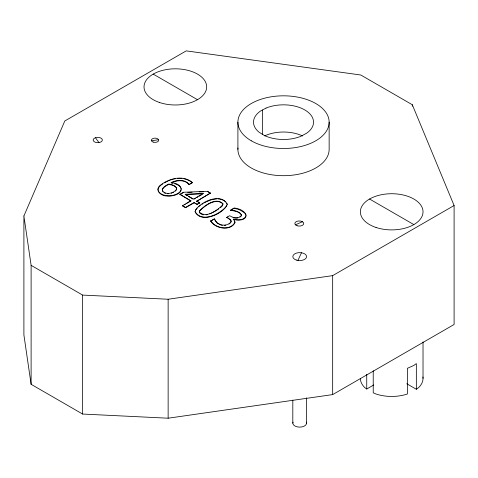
<?xml version="1.0" encoding="UTF-8"?>
<svg xmlns="http://www.w3.org/2000/svg" width="478" height="478" viewBox="0 0 478 478"><rect width="100%" height="100%" fill="white"/><g stroke="black" fill="none" stroke-linecap="round" stroke-linejoin="round"><path stroke-width="0.72" d="M199.302 212.286L199.356 211.049C204.494 205.534 216.008 196.876 222.951 203.664L222.395 205.869L220.442 207.703M235.033 222.467C230.677 231.424 215.435 228.902 210.684 221.069L214.443 218.87C216.582 225.628 227.343 227.564 231.155 221.499M157.895 189.76C158.308 187.149 160.524 185.345 162.628 183.988M246.158 215.739C244.27 220.418 237.662 220.46 233.527 219.175L235.033 222.168C230.677 231.125 215.435 228.604 210.684 220.77M230.844 222.521L231.119 220.8L230.151 219.438L226.841 217.305L230.151 219.737L231.119 221.093M23.9 215.972L64.799 120.982L186.235 50.871L360.794 75.004L412.305 104.742L454.1 205.522L454.1 324.49L332.67 394.595L168.136 418.208L82.622 414.05L31.112 384.306L23.9 334.935L23.9 215.972L31.112 265.344L31.112 384.306M181.293 189.682C180.081 192.885 176.484 194.277 173.454 195.221A11.197 6.465 0 0 1 166.84 195.699C163.494 195.257 159.538 194.008 158.051 190.686M297.914 260.444L301.481 252.754M176.711 189.085C174.141 193.751 164.103 195.687 162.173 189.754M222.921 204.584C217.843 210.141 206.191 218.882 199.302 211.987M199.356 211.342C204.494 205.827 216.008 197.169 222.951 203.963M195.347 210.302L197.121 207.954M226.895 205.719C220.621 213.857 201.853 223.579 195.048 211.443C198.794 202.134 221.326 191.977 227.205 204.267C223.967 213.863 200.88 224.003 195.048 211.742M162.496 189.067L164.773 186.647L168.626 184.359C171.453 184.992 175.396 185.524 176.746 188.469M241.223 215.721C238.301 219.139 232.911 217.914 229.619 215.703L226.841 217.305M175.414 191.086C179.782 187.119 171.859 184.078 168.626 184.06C165.932 185.542 161.032 187.77 162.55 191.541M198.507 206.705L200.216 205.403M406.76 383.744L416.344 389.277L418.83 387.401A31.327 18.086 0 0 0 422.94 377.011M239.98 217.161L241.223 216.014L241.366 214.556C239.287 211.282 233.688 210.165 230.689 210.308C234.387 211.061 239.102 211.36 241.366 214.855M229.016 224.027L230.151 223.262M216.319 210.392L218.745 208.856M201.985 204.303L203.162 203.568M189.21 184.371L192.401 182.524C183.522 174.948 170.132 178.073 161.48 184.436C153.749 188.995 160.321 196.111 166.84 195.998A11.197 6.465 0 0 0 173.454 195.52C185.894 192.867 181.658 182.811 170.999 182.692C176.531 179.746 185.327 178.963 189.21 184.663C184.938 179.537 177.057 179.979 171.548 182.745M189.21 184.663L192.401 182.524M179.901 194.295L190.901 200.939L179.901 194.295L183.415 192.27L207.356 191.296L210.434 193.07L196.781 201.25L210.434 193.07M179.901 194.594L183.415 192.568M196.781 200.951L199.738 202.959L197.067 204.5L194.11 202.791L185.554 207.733L182.345 205.881L190.901 200.646M184.179 204.823L185.398 204.118M186.623 203.413L190.286 201.292M194.182 199.045L195.394 198.346M196.613 197.641L197.826 196.942M199.045 196.237L202.08 194.486M182.345 205.582L185.554 207.434L194.11 202.499L197.067 204.202L199.738 202.66M210.684 221.069L213.624 219.372M230.689 210.009L234.214 207.978C249.319 209.8 250.46 222.945 233.527 219.474L233.527 219.175M230.689 210.308L234.214 208.277L237.554 209.185M226.841 217.604L227.952 216.964M31.112 265.344L82.622 295.081L168.136 299.246L332.67 275.633L454.1 205.522M360.376 378.361A31.327 18.086 0 0 0 364.571 387.401L366.734 389.026L373.766 384.963M264.842 135.919L266.025 135.274A30.012 17.328 0 0 1 302.55 135.949M204.47 202.869L205.773 202.17M211.635 212.925L215.715 210.774M164.348 182.871L167.599 181.186M171.291 193.226L173.544 192.21M295.44 224.809L302.431 221.714M206.424 201.824L208.868 200.748M209.723 213.791L211.049 213.23M168.256 180.923L170.216 180.14M209.484 200.479L211.754 199.726M170.873 179.877L173.508 179.136M212.328 199.541L216.815 198.89M206.078 214.849L207.243 214.64M174.165 178.951L175.492 178.748M151.502 140.801L158.6 139.701M237.829 217.992L235.457 218.141L233.031 217.663M224.445 225.377L225.765 225.204M202.576 193.811L185.183 194.552L187.119 195.669M187.764 192.389L192.12 192.216M199.374 191.917L203.73 191.738M177.481 178.431L181.999 178.515M167.264 193.698L168.567 193.721M218.016 198.908L219.772 199.081M171.62 183.098L172.863 183.319M202.373 214.67L203.377 214.867M221.009 225.09L222.384 225.389M220.328 199.23L221.439 199.535M183.922 178.748L186.402 179.447M174.721 183.654L177.918 184.974L179.609 186.205M163.876 192.676L165.508 193.303M238.223 209.364L239.854 209.997M220.418 224.839L217.042 222.969L214.21 218.733M201.895 214.455L199.816 213.182M221.995 199.69L223.561 200.425M187.023 179.62L189.927 180.989L192.401 182.823M240.398 210.206L244.856 213.039L246.074 214.969M153.199 74.108L197.498 99.687M369.554 199.021L413.852 224.6M210.434 193.369L207.356 191.296M188.41 196.416L192.927 199.027M196.781 201.25L199.738 202.959M224.086 200.67L225.801 201.895M180.17 186.617L181.276 188.613M95.469 137.712A4.607 2.659 0 0 0 95.469 142.319A4.607 2.659 0 0 0 102.376 140.012A4.607 2.659 0 0 0 95.469 137.712L98.964 142.581M234.453 220.878L234.841 221.935M226.841 203.192L227.205 204.566M423.024 341.925L423.024 378.361M416.344 389.277L416.344 363.579L413.852 365.449L407.364 368.323L407.364 394.021A31.327 18.086 0 0 1 376.037 394.021L373.228 392.779L373.228 370.749M412.305 104.742L412.305 106.23M366.734 374.34L366.734 389.026M332.67 275.633L332.67 394.595M329.145 122.159L329.145 149.351A45.619 26.338 0 0 1 282.337 175.683A45.619 26.338 0 0 1 237.966 147.983M306.589 397.869L306.589 423.15M292.811 400.098L292.811 423.15M262.47 110.006L262.47 134.258M237.907 122.159L237.907 149.351M168.136 299.246L168.136 418.208M82.622 295.081L82.622 414.05M306.356 422.116A6.889 3.979 0 0 1 299.7 427.129A6.889 3.979 0 0 1 293.044 422.116M203.299 193.482L193.572 199.099L185.183 194.259L203.299 193.482M266.025 108.082L260.307 111.177A30.012 17.328 0 0 0 259.142 132.263L264.501 135.561A30.012 17.328 0 0 0 301.026 136.236L306.739 133.141A30.012 17.328 0 0 0 305.412 110.304A30.012 17.328 0 0 0 266.025 108.082M153.217 142.091A3.675 2.121 0 0 0 158.726 140.251A3.675 2.121 0 0 0 153.217 138.417A3.675 2.121 0 0 0 153.217 142.091M297.065 225.747A4.445 2.563 0 0 0 303.733 223.525A4.445 2.563 0 0 0 297.065 221.302A4.445 2.563 0 0 0 297.065 225.747M296.252 260.044A6.889 3.979 0 0 0 306.589 256.596A6.889 3.979 0 0 0 296.252 253.155A6.889 3.979 0 0 0 296.252 260.044M159.688 102.561A31.327 18.086 0 0 0 206.675 86.9A31.327 18.086 0 0 0 159.688 71.234A31.327 18.086 0 0 0 159.688 102.561M376.037 227.474A31.327 18.086 0 0 0 423.024 211.808A31.327 18.086 0 0 0 376.037 196.147A31.327 18.086 0 0 0 376.037 227.474M251.267 140.783A45.619 26.338 0 0 0 327.591 128.976A45.619 26.338 0 0 0 271.719 96.717A45.619 26.338 0 0 0 251.267 140.783"/></g></svg>
